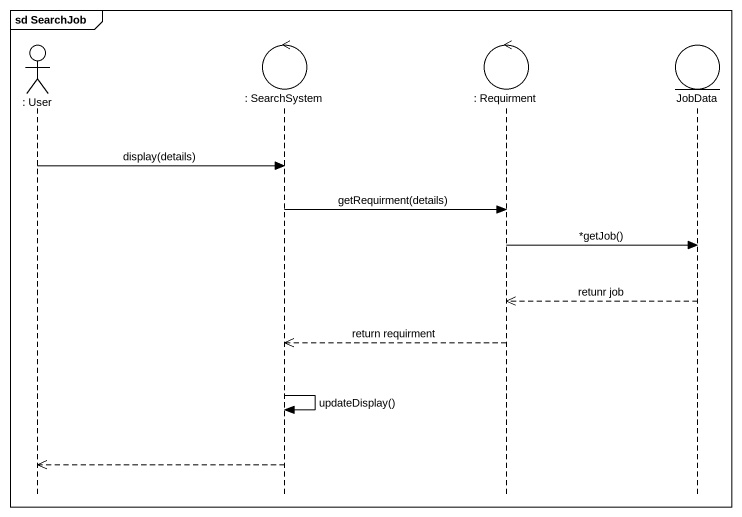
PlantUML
@startuml
mainframe sd SearchJob
hide footbox
actor ": User" as User
control ": SearchSystem" as SearchSystem
control ": Requirment" as Requirment
entity JobData

User -> SearchSystem : display(details)
SearchSystem -> Requirment : getRequirment(details)
Requirment -> JobData : *getJob()
JobData -->> Requirment : retunr job
Requirment -->> SearchSystem : return requirment
SearchSystem -> SearchSystem : updateDisplay()
SearchSystem -->> User
@enduml
